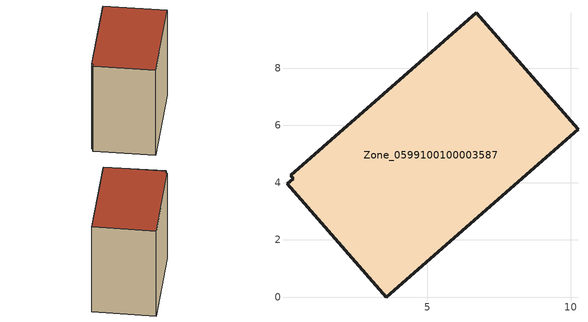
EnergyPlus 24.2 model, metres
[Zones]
Zone_0599100100003587
 floor ground (C_G): 0.09,3.96 0.31,4.14 0.22,4.25 6.7,9.93 10.26,5.87 3.56,0 z0
 wall outside (C_F): 3.56,0 10.26,5.87 6.7,9.93 0.22,4.25 0.31,4.14 0.09,3.96 3.56,0 z0:8.56
 roof outside (C_R): 0.31,4.14 0.09,3.96 3.56,0 10.26,5.87 6.7,9.93 0.22,4.25 z8.56
[BUILDING]
Pand.0599100100003587: North Axis=0; Terrain=City; Loads Convergence Tolerance Value=0.04; Temperature Convergence Tolerance Value=0.4; Solar Distribution=FullExterior; Maximum Number of Warmup Days=25; Minimum Number of Warmup Days=1
[Site:Location]
Rotterdam.The.Hague.AP_ZH_NLD Design_Conditions: Latitude=51.96; Longitude=4.45; Time Zone=1; Elevation=-4.5
[SITE:GROUNDTEMPERATURE:BUILDINGSURFACE]
18, 18, 18, 18, 18, 18, 18, 18, 18, 18, 18, 18
[MATERIAL] Thermal Absorptance=0.9; Solar Absorptance=0.7; Visible Absorptance=0.7
Name | Roughness | Thickness | Conductivity | Density | Specific Heat
G.TI.2006-2014 | MediumSmooth | 0.15 | 0.06 | 540 | 1210
F.TI.2006-2014 | Rough | 0.3 | 0.12 | 1920 | 840
R.TI.2006-2014 | MediumRough | 0.2 | 0.08 | 1500 | 1000
[CONSTRUCTION]
C_G: G.TI.2006-2014
C_F: F.TI.2006-2014
C_R: R.TI.2006-2014
[ZONE]
Zone_0599100100003587: Type=1; Multiplier=1; Ceiling Height=Autocalculate; Volume=Autocalculate; Floor Area=autocalculate; Part of Total Floor Area=Yes
[ZONEINFILTRATION:DESIGNFLOWRATE]
Infil_Zone_0599100100003587: Zone or ZoneList or Space or SpaceList=Zone_0599100100003587; Schedule=AlwaysOn; Design Flow Rate Calculation Method=Flow/Area; Flow Rate per Floor Area=0.0015; Constant Term Coefficient=1; Temperature Term Coefficient=0; Velocity Term Coefficient=0; Velocity Squared Term Coefficient=0
[HVACTEMPLATE:ZONE:IDEALLOADSAIRSYSTEM]
Zone_0599100100003587: Maximum Heating Supply Air Temperature=50; Minimum Cooling Supply Air Temperature=13; Maximum Heating Supply Air Humidity Ratio=0.0156; Minimum Cooling Supply Air Humidity Ratio=0.0077; Heating Limit=NoLimit; Cooling Limit=NoLimit; Dehumidification Control Type=ConstantSensibleHeatRatio; Cooling Sensible Heat Ratio=0.7; Dehumidification Setpoint=60; Humidification Control Type=None; Humidification Setpoint=30; Outdoor Air Method=None; Outdoor Air Flow Rate per Person=0.00944; Outdoor Air Flow Rate per Zone Floor Area=0; Outdoor Air Flow Rate per Zone=0; Demand Controlled Ventilation Type=None; Outdoor Air Economizer Type=NoEconomizer; Heat Recovery Type=None; Sensible Heat Recovery Effectiveness=0.7; Latent Heat Recovery Effectiveness=0.65
[ZONECONTROL:THERMOSTAT]
ThermostatControl_Zone_0599100100003587: Zone or ZoneList=Zone_0599100100003587; Control Type Schedule=DualSetpointControlType; Control 1=Thermostat_Zone_0599100100003587; Temperature Difference Between Cutout And Setpoint=0
[THERMOSTATSETPOINT:DUALSETPOINT]
Thermostat_Zone_0599100100003587: Heating Setpoint Temperature Schedule=HeatingSetpoint_Zone_0599100100003587; Cooling Setpoint Temperature Schedule=CoolingSetpoint_Zone_0599100100003587
[SCHEDULE:COMPACT]
HeatingSetpoint_Zone_0599100100003587: Through: 12/31, For: AllDays, Until: 24:00, 21
CoolingSetpoint_Zone_0599100100003587: Through: 12/31, For: AllDays, Until: 24:00, 24
DualSetpointControlType: Through: 12/31, For: AllDays, Until: 24:00, 4
AlwaysOn: Through: 12/31, For: AllDays, Until: 24:00, 1
